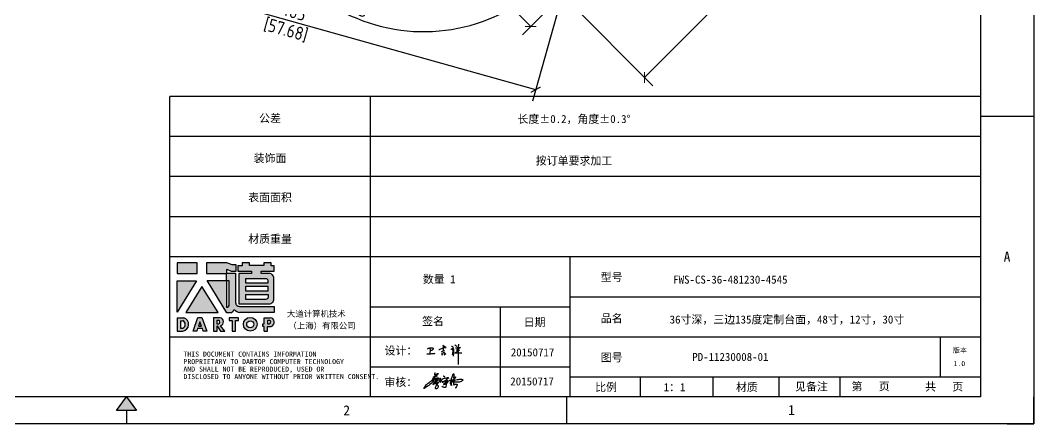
# Model space of a CAD drawing. Header units: inches. Extents: x 777 to 31414, y -60867 to 2393.
# Drawn here: x 18401 to 21294, y -40610 to -39460 of the extents above; entities that cross this region are included whole.
import ezdxf
from ezdxf.enums import TextEntityAlignment as Align

# ---------------------------------------------------------------- set-up
doc = ezdxf.new("R2010")
doc.units = ezdxf.units.IN
doc.header["$LTSCALE"] = 0.605
doc.header["$MEASUREMENT"] = 0
doc.header["$PDMODE"] = 3
doc.header["$PDSIZE"] = 0.25
doc.linetypes.add('DOT', pattern=[0.2, 0.1, -0.1])
doc.layers.get('0').update_dxf_attribs({"linetype": 'CONTINUOUS'})
doc.layers.get('Defpoints').update_dxf_attribs({"linetype": 'CONTINUOUS'})
doc.layers.add('4', color=7, linetype='CONTINUOUS')
doc.layers.add('print', color=30, linetype='CONTINUOUS')
doc.layers.add('dim', color=2, linetype='CONTINUOUS', lineweight=9)
doc.styles.add('Dartop', font='')
doc.styles.add('Dartop Text Style', font='gbenor.shx', dxfattribs={"bigfont": 'gbcbig.shx'})
doc.styles.add('hzHT', font='simhei.ttf')
doc.styles.get('Dartop').set_extended_font_data('FangSong_GB2312')
doc.dimstyles.new('Dartop DIM Style', dxfattribs={"dimscale": 15, "dimtxt": 2.5, "dimasz": 1.5, "dimexe": 2.25, "dimexo": 2, "dimtad": 1, "dimdec": 0, "dimdsep": 46, "dimtxsty": 'Dartop Text Style', "dimblk": 'ARCHTICK', "dimcen": 0.09, "dimazin": 2, "dimtfac": 1, "dimtdec": 0, "dimtofl": 0, "dimtmove": 0, "dimatfit": 3, "dimfxl": 0, "dimtolj": 1, "dimtzin": 0, "dimarcsym": 0})

# ---------------------------------------------------------------- blocks, each defined once
blk = doc.blocks.new('*U5')
at = {"color": 254, "linetype": 'Continuous', "extrusion": (0, 0, -1)}
for points in [[(-17, 0.333), (-16.812, 0.25), (-17, 0.5)], [(-17, 0.333), (-17, 0.5), (-17.188, 0.25)], [(-17, 0.333), (-17.188, 0.25), (-16.812, 0.25)]]:
    blk.add_solid(points, dxfattribs=at)
blk = doc.blocks.new('dadao')
for p, q in [((48, 19.2), (44.9, 10.4)), ((44.9, 10.4), (51.2, 10.4)), ((51.2, 10.4), (48, 19.2))]:
    blk.add_line(p, q)
for points in [[(41.8, 121.6), (41.8, 143.7), (-0.4, 143.7), (-0.4, 121.6), (41.8, 121.6)], [(104.8, 122), (104.8, 130.3), (114.1, 126.3), (124.2, 126.3), (124.2, 139.6), (115.9, 139.6), (105.1, 143.9), (61.5, 143.9)], [(61.7, 144), (61.7, 121.3), (103.9, 121.3)], [(113.4, 38.7), (105.1, 38.7), (63, 106.5), (103.9, 106.5), (103.9, 120.9), (103.9, 121.3)], [(109.7, 53.6), (109.7, 106.2), (104.3, 106.2), (104.3, 50.4), (106.6, 50.4)], [(144.6, 94.4), (144.6, 84.8), (192, 84.8), (192, 94.1), (144.9, 94.1)], [(120.2, 45), (119.5, 45), (119.5, 44.6)], [(0, 28), (0, 0), (11.8, 0)], [(0.1, 28), (14, 28)], [(7.1, 21.8), (7.1, 6.1), (12, 6.1)], [(7.1, 21.8), (11.4, 21.8)], [(76.8, 28.2), (76.8, 0), (84.1, 0), (84.1, 11.1), (91.6, -0.1), (100.3, -0.1), (91.7, 11.1)], [(76.8, 28.2), (90.6, 28.2)], [(84, 22.7), (84, 15.3), (87.2, 15.3)], [(84, 22.7), (87.3, 22.7)], [(183.7, 0), (183.7, 9.6), (180.6, 9.6), (180.6, 14.9), (183.8, 14.9), (183.8, 28.1), (196.1, 28.1), (196.5, 28.1)], [(194.9, 22.3), (190.8, 22.3), (190.8, 15), (194.4, 15)], [(183.7, 0), (190.9, 0), (190.9, 9.6), (198.8, 9.6)]]:
    blk.add_lwpolyline(points)
blk.add_lwpolyline([(137.1, 144.2), (137.1, 137.9), (128.3, 137.9), (128.3, 126.5), (157.3, 126.5), (157.3, 121.5), (130.3, 121.5), (130.3, 57.5), (194.4, 57.5, 0.414214), (204.4, 67.5), (204.4, 111.3, 0.414214), (194.4, 121.3), (177.5, 121.3), (177.5, 126.3), (204.7, 126.3), (204.7, 137.7), (198.2, 137.7), (198.2, 143.9), (183.3, 143.9), (183.3, 138), (153, 138), (153, 144.2), (137.1, 144.2)], format="xyb", close=True)
for points in [[(104.8, 122), (123.4, 122), (123.4, 60, 0.414214), (131.4, 52), (204.8, 52), (204.8, 39.1), (131.7, 39.1)], [(144.3, 110.8), (144.3, 101.8), (192.3, 101.8), (192.3, 105.5, 0.414214), (187.3, 110.5), (144.3, 110.5)], [(144.6, 77), (144.6, 67.5), (187.6, 67.5, 0.414214), (192.6, 72.5), (192.6, 76.4), (144.6, 76.4)]]:
    blk.add_lwpolyline(points, format="xyb")
for points in [[(-0.3, 106.2), (40.4, 106.2), (-0.3, 39.7), (-0.3, 106.2)], [(51.7, 94.1), (18.4, 39.3), (86.2, 39.3)], [(43.8, 28.2), (51.8, 28.2), (62.6, -0.1), (55, -0.1), (53.2, 5), (42.9, 5), (41.1, 0), (33.6, 0)], [(110, 28.1), (110, 21.9), (116, 21.9), (116, -0.1), (123.2, -0.1), (123.2, 22), (129.2, 22), (129.2, 28.1), (110, 28.1)]]:
    blk.add_lwpolyline(points, close=True)
for radius in [14.5, 7.44]:
    blk.add_circle((154.2, 14.2), radius)
for centre, radius, start, end in [((99.2, 60.7), 12.6, 305.6399, 325.969), ((111.6, 46.7), 8.19, 282.9811, 347.6627), ((136, 61.7), 22.9, 226.7358, 259.3209), ((8.5, 13.9), 8.49, 294.2143, 69.7177), ((9.6, 14.2), 14.4, 278.6604, 72.3203), ((86.4, 19), 3.8, 282.527, 76.7196), ((88.6, 19.4), 8.95, 290.6073, 77.2124), ((193.7, 18.7), 3.8, 280.9891, 72.5513), ((195.7, 18.6), 9.51, 288.8959, 85.2442)]:
    blk.add_arc(centre, radius, start, end)
blk = doc.blocks.new('h')
for p, q in [((20768.1, -2360.9), (20773, -2359.1)), ((20769.5, -2366.9), (20769.8, -2370.6)), ((20772.4, -2369.3), (20774.9, -2367.8)), ((20773, -2359.1), (20784.1, -2355.2)), ((20773.3, -2331.8), (20775.3, -2338.7)), ((20789.1, -2340.9), (20773.5, -2331.9)), ((20775.3, -2338.7), (20775.6, -2351.2)), ((20775.6, -2351.2), (20775.5, -2357.3)), ((20782.2, -2369.2), (20780, -2377.1)), ((20780.1, -2366.4), (20780.8, -2366.4)), ((20781.9, -2367.4), (20782.2, -2369.2)), ((20845.7, -2343.5), (20848.4, -2353)), ((20848.4, -2353), (20848.9, -2370.3)), ((20769.8, -2370.6), (20770.9, -2378)), ((20770.9, -2378), (20771.5, -2370.6)), ((20780, -2377.1), (20788.3, -2371.3)), ((20848.9, -2370.3), (20847.9, -2424))]:
    blk.add_line(p, q)
for points in [[(20696.6, -2372.4, 0.002073), (20710.6, -2371.9, 0.016137), (20719.6, -2371.3, 0.008314), (20736.9, -2369.3)], [(20699.1, -2348.2, -0.029745), (20704.6, -2345.4, -0.046842), (20708.4, -2344.2, -0.00919), (20714.3, -2343, -0.018517), (20717.2, -2342.5, -0.037841), (20720.3, -2342.4, -0.039541), (20723.2, -2342.8, -0.149785), (20726, -2344.3, -0.204935), (20726.9, -2346.6, -0.074872), (20726.5, -2348.3, -0.061615), (20725.6, -2350.3, -0.034204), (20723.8, -2352.6, -0.045776), (20722.3, -2354.1, -0.054985), (20720.4, -2355.3, -0.036348), (20717.3, -2356.5, -0.067752), (20715.7, -2356.8, -0.043553), (20713.2, -2356.7)], [(20755, -2351.9, -0.024077), (20759.9, -2350.1, -0.013147), (20768.7, -2346.5, -0.00522), (20775.4, -2344.1, -0.018517), (20777.3, -2343.4, -0.008274), (20786.3, -2341, -0.039541), (20788.3, -2340.8, -0.079216), (20789.4, -2341, -0.204935)], [(20813.5, -2350.1, 0.007348), (20815.9, -2348.7, 0.008421), (20818, -2347.3, 0.009459), (20819.7, -2346.2, -0.016325), (20820.7, -2345.5, -0.173771), (20821.8, -2345.3, -0.085159), (20823.9, -2346, -0.125883), (20826, -2347.9, -0.160659), (20826.6, -2350.1, -0.010447), (20826.5, -2352.3, -0.008247), (20826.2, -2355.1, -0.002698), (20825.3, -2374, 0.001562), (20823.9, -2383.7, 0.016137)], [(20816.8, -2335, -0.053561), (20819.6, -2336.1, -0.075272), (20821.3, -2337.3, -0.005295), (20822.5, -2338.5, -0.009337), (20823.1, -2339.1, -0.026146), (20823.7, -2339.8, -0.016644), (20824.5, -2340.9)], [(20832.1, -2329.2, -0.053561), (20834.9, -2330.3, -0.075272), (20836.7, -2331.5, -0.005295), (20837.8, -2332.6, -0.009337), (20838.5, -2333.3, -0.026146), (20839, -2334, -0.016644), (20839.8, -2335.1)], [(20836, -2343.7, -0.02797), (20842.1, -2342.6, -0.048868), (20845.6, -2342.2, -0.00919), (20851.1, -2341.4, -0.018517), (20853.9, -2341.1, -0.037841), (20856.7, -2341.2, -0.039541), (20859.4, -2341.6, -0.018282), (20840.6, -2354.7, -0.000937)], [(20847.6, -2340.2, 0.021784), (20849.6, -2335.9, 0.028296), (20850.8, -2332.4, 0.008136), (20851.9, -2328.2, 0.028913), (20852.2, -2327, 0.08193), (20852.1, -2325.9, 0.075058), (20851.7, -2324.7, 0.275043)]]:
    blk.add_lwpolyline(points, format="xyb")
for points in [[(20711.3, -2343.5), (20711.3, -2343.5), (20711.5, -2355.8), (20710.7, -2368), (20710.6, -2371.9)], [(20821.5, -2350.6), (20822.4, -2359.2), (20822.2, -2364.9), (20821.7, -2369), (20821.3, -2376.3), (20823.6, -2368.5), (20827.2, -2366.3), (20829.5, -2366.3)], [(20840.6, -2354.7), (20850, -2354.7), (20855, -2354.3), (20845.9, -2361.1), (20840.5, -2364), (20833, -2367.5), (20863.2, -2367.4), (20865.9, -2367.3)]]:
    blk.add_lwpolyline(points)
for centre, radius, start, end in [((20773.7, -2371.2), 2.3, 121.9907, 163.6016), ((20787.5, -2406), 40.3, 100.6183, 108.2482), ((20780.8, -2367.6), 1.15, 9.4675, 90)]:
    blk.add_arc(centre, radius, start, end)
blk = doc.blocks.new('CAIYUQIANG')
for p, q in [((27662.9, -25048.8), (27669.7, -25045.8)), ((27667.4, -25044.9), (27665.3, -25046.6)), ((27675.7, -25037.4), (27665.9, -25043)), ((27665.9, -25043), (27677.3, -25038.1)), ((27670.6, -25042.2), (27667.4, -25044.9)), ((27670.4, -25028.6), (27669.5, -25034.5)), ((27669.5, -25034.5), (27670.5, -25036.5)), ((27669.7, -25045.8), (27671.3, -25045.2)), ((27670.5, -25036.5), (27674.7, -25033.4)), ((27677.3, -25038.1), (27670.6, -25042.2)), ((27671.3, -25045.2), (27672.1, -25045.7)), ((27672.1, -25046.2), (27671.5, -25047.3)), ((27672.1, -25045.7), (27672.1, -25046.2)), ((27673.6, -25046.3), (27677.4, -25044.5)), ((27674.7, -25033.4), (27678, -25031.9)), ((27679.9, -25033), (27675.7, -25037.4)), ((27677.4, -25044.5), (27680, -25043.8)), ((27678, -25031.9), (27679.7, -25031.6)), ((27680.6, -25045.9), (27679.1, -25047.4)), ((27679.7, -25031.6), (27680.1, -25032.2)), ((27680.1, -25032.2), (27679.9, -25033)), ((27680, -25043.8), (27681.2, -25043.8)), ((27681.2, -25044.7), (27680.6, -25045.9)), ((27681.2, -25043.8), (27681.2, -25044.7)), ((27686.1, -25046.8), (27686.2, -25045.4)), ((27686.2, -25045.4), (27686.3, -25045)), ((27686.3, -25045), (27686.6, -25045)), ((27686.6, -25045), (27686.7, -25045.1)), ((27686.7, -25045.1), (27686.9, -25049.2)), ((27694.7, -25046.4), (27695.8, -25045.9)), ((27695.8, -25045.9), (27698.2, -25045)), ((27698.2, -25045), (27699.9, -25044.7)), ((27699.9, -25044.7), (27702.8, -25044)), ((27702.8, -25044), (27704.8, -25043.7)), ((27704.8, -25043.7), (27707, -25043.4)), ((27708, -25045.9), (27705.3, -25048.2)), ((27707, -25043.4), (27708, -25043.4)), ((27708, -25043.4), (27709, -25043.5)), ((27710.1, -25044), (27708, -25045.9)), ((27709, -25043.5), (27709.7, -25043.8)), ((27709.7, -25043.8), (27710.1, -25044)), ((27717.7, -25050), (27718.5, -25046)), ((27718.5, -25046), (27720.2, -25040.9)), ((27720.2, -25040.9), (27720.7, -25039.5)), ((27720.7, -25039.5), (27721.2, -25038)), ((27721.2, -25038), (27721.6, -25036.6)), ((27721.6, -25036.6), (27722.4, -25034.9)), ((27722.4, -25034.9), (27723.3, -25033.3)), ((27723.3, -25033.3), (27723.8, -25032.7)), ((27723.8, -25032.7), (27724.4, -25032.7)), ((27724.2, -25041.9), (27724, -25042.9)), ((27724, -25042.9), (27724, -25043.8)), ((27724, -25043.8), (27724.5, -25044.5)), ((27724.7, -25038.7), (27724.2, -25041.9)), ((27724.4, -25032.7), (27724.8, -25033.4)), ((27724.5, -25044.5), (27724.9, -25044.1)), ((27724.9, -25037.3), (27724.7, -25038.7)), ((27724.8, -25033.4), (27725.1, -25034.5)), ((27725.1, -25035.4), (27724.9, -25037.3)), ((27724.9, -25044.1), (27726.2, -25043.2)), ((27725.1, -25034.5), (27725.1, -25035.4)), ((27727.7, -25045.8), (27726.1, -25047)), ((27726.2, -25043.2), (27727.3, -25042.5)), ((27727.3, -25042.5), (27728.7, -25041.6)), ((27728.8, -25044.9), (27727.7, -25045.8)), ((27728.7, -25041.6), (27729.4, -25041.6)), ((27729.8, -25043.2), (27728.8, -25044.9)), ((27729.4, -25041.6), (27729.8, -25042.2)), ((27729.8, -25042.2), (27729.8, -25043.2)), ((27639.2, -25074.1), (27639.8, -25072.4)), ((27640.1, -25074.1), (27639.2, -25074.1)), ((27639.8, -25072.4), (27641, -25070.5)), ((27641.8, -25073.4), (27640.1, -25074.1)), ((27641, -25070.5), (27642.4, -25068.7)), ((27643.4, -25072.1), (27641.8, -25073.4)), ((27642.4, -25068.7), (27644.1, -25066.6)), ((27645.7, -25070.6), (27643.4, -25072.1)), ((27644.1, -25066.6), (27646.1, -25064.4)), ((27649.4, -25068), (27645.7, -25070.6)), ((27646.1, -25064.4), (27648.2, -25062.5)), ((27648.2, -25062.5), (27649.9, -25061)), ((27653.3, -25065.6), (27649.4, -25068)), ((27649.9, -25061), (27651.9, -25059.4)), ((27651.9, -25059.4), (27654.7, -25057.2)), ((27656.6, -25063.3), (27653.3, -25065.6)), ((27654.7, -25057.2), (27656.5, -25055.9)), ((27656.5, -25055.9), (27658.3, -25054.6)), ((27659.8, -25060.4), (27656.6, -25063.3)), ((27658.3, -25054.6), (27659.6, -25053.7)), ((27659.6, -25053.7), (27662.2, -25052.1)), ((27660.6, -25059.8), (27659.8, -25060.4)), ((27663.6, -25056.9), (27660.6, -25059.8)), ((27662.2, -25052.1), (27664.9, -25050.5)), ((27663.2, -25048.6), (27662.9, -25048.8)), ((27663.6, -25048.1), (27663.2, -25048.6)), ((27665.3, -25046.6), (27663.6, -25048.1)), ((27666.3, -25053.5), (27663.6, -25056.9)), ((27664.9, -25050.5), (27668.5, -25048.7)), ((27667.5, -25060.4), (27664.9, -25062)), ((27664.9, -25062.9), (27667.7, -25061.6)), ((27664.9, -25062), (27664.9, -25062.9)), ((27668.2, -25051.4), (27666.3, -25053.5)), ((27670.3, -25058.4), (27667.5, -25060.4)), ((27667.7, -25061.6), (27670.5, -25060.2)), ((27670.9, -25048.6), (27668.2, -25051.4)), ((27668.5, -25048.7), (27673.6, -25046.3)), ((27668.6, -25056), (27674.9, -25053.6)), ((27672.1, -25054.2), (27668.6, -25056)), ((27672, -25057.1), (27670.3, -25058.4)), ((27670.5, -25060.2), (27673.3, -25059)), ((27671.5, -25047.3), (27670.9, -25048.6)), ((27671.2, -25051), (27679.4, -25049.8)), ((27674.1, -25050.1), (27671.2, -25051)), ((27672.5, -25060.1), (27671.9, -25060.4)), ((27671.9, -25060.4), (27674.3, -25061.5)), ((27673.8, -25055.8), (27672, -25057.1)), ((27675.9, -25052.3), (27672.1, -25054.2)), ((27673.8, -25059.6), (27672.5, -25060.1)), ((27672.7, -25072.4), (27673.6, -25068.9)), ((27672.7, -25073.7), (27672.7, -25072.4)), ((27672.9, -25074.4), (27672.7, -25073.7)), ((27673.5, -25075.1), (27672.9, -25074.4)), ((27673.3, -25059), (27675.5, -25058)), ((27674.1, -25075.4), (27673.5, -25075.1)), ((27673.6, -25068.9), (27674.3, -25066.8)), ((27676.2, -25054), (27673.8, -25055.8)), ((27675.2, -25059.1), (27673.8, -25059.6)), ((27676.5, -25048.8), (27674.1, -25050.1)), ((27674.3, -25061.5), (27677.2, -25063.7)), ((27674.3, -25066.8), (27675.3, -25065)), ((27674.9, -25053.6), (27676.8, -25053.2)), ((27676.4, -25074.9), (27675, -25075.4)), ((27677.8, -25058), (27675.2, -25059.1)), ((27675.3, -25065), (27676.4, -25063.4)), ((27675.5, -25058), (27677.9, -25056.9)), ((27678.6, -25051.7), (27675.9, -25052.3)), ((27677.2, -25053.4), (27676.2, -25054)), ((27676.4, -25063.4), (27677.5, -25061.9)), ((27677.2, -25074.4), (27676.4, -25074.9)), ((27679.1, -25047.4), (27676.5, -25048.8)), ((27676.8, -25053.2), (27677.2, -25053.4)), ((27677.2, -25063.7), (27678.8, -25065.4)), ((27678.3, -25073.5), (27677.2, -25074.4)), ((27677.5, -25061.9), (27679.6, -25059.6)), ((27679, -25057.7), (27677.8, -25058)), ((27677.9, -25056.9), (27680, -25056.9)), ((27679.1, -25072.5), (27678.3, -25073.5)), ((27683.3, -25050.5), (27678.6, -25051.7)), ((27678.8, -25065.4), (27679.4, -25066.6)), ((27680, -25057.5), (27679, -25057.7)), ((27679.8, -25071), (27679.1, -25072.5)), ((27679.4, -25049.8), (27681.5, -25049.6)), ((27679.4, -25066.6), (27679.9, -25067.9)), ((27679.6, -25059.6), (27680.6, -25058.4)), ((27680, -25070), (27679.8, -25071)), ((27679.9, -25067.9), (27680, -25069)), ((27680, -25056.9), (27680.5, -25057.1)), ((27680.5, -25057.1), (27680, -25057.5)), ((27680, -25069), (27680, -25070)), ((27680.6, -25058.4), (27681.3, -25057.6)), ((27681.3, -25057.6), (27682.9, -25055.7)), ((27681.5, -25049.6), (27682.7, -25049.7)), ((27682.7, -25049.7), (27683.3, -25050.5)), ((27682.9, -25055.7), (27683.9, -25054.7)), ((27683.9, -25054.7), (27684.6, -25054)), ((27684.6, -25054), (27685.6, -25053.1)), ((27685.6, -25053.1), (27686, -25048.7)), ((27686, -25048.7), (27686.1, -25046.8)), ((27686.9, -25049.2), (27686.9, -25051.7)), ((27686.9, -25051.7), (27686.9, -25054.8)), ((27686.9, -25054.8), (27686.9, -25055.8)), ((27686.9, -25055.8), (27687, -25056.5)), ((27687, -25056.5), (27687.2, -25056.9)), ((27687.2, -25056.9), (27687.5, -25056.9)), ((27687.5, -25056.9), (27687.8, -25056.5)), ((27687.8, -25056.5), (27688, -25055.9)), ((27688, -25055.9), (27688.6, -25054.6)), ((27688.6, -25054.6), (27689.1, -25053.3)), ((27689.1, -25053.3), (27689.5, -25052.1)), ((27689.5, -25052.1), (27690.2, -25050.1)), ((27690.2, -25050.1), (27690.5, -25049.4)), ((27690.5, -25049.4), (27691.2, -25048.7)), ((27691, -25067.9), (27690.7, -25067.5)), ((27691.8, -25068.5), (27691, -25067.9)), ((27691.2, -25048.7), (27693.8, -25046.9)), ((27692.9, -25069.4), (27691.8, -25068.5)), ((27692.5, -25055.7), (27691.9, -25055.8)), ((27691.9, -25055.8), (27691.9, -25056.2)), ((27691.9, -25056.2), (27693.4, -25056.2)), ((27693.9, -25055.2), (27692.5, -25055.7)), ((27694, -25070.3), (27692.9, -25069.4)), ((27693.4, -25056.2), (27695.2, -25055.9)), ((27693.8, -25046.9), (27694.7, -25046.4)), ((27697.3, -25053.7), (27693.9, -25055.2)), ((27695.5, -25070.9), (27694, -25070.3)), ((27695.5, -25062.1), (27695, -25062.5)), ((27695, -25062.5), (27695, -25062.8)), ((27695, -25062.8), (27695.4, -25063)), ((27695.2, -25055.9), (27696.4, -25055.5)), ((27695.4, -25063), (27696.6, -25063)), ((27696.5, -25061.2), (27695.5, -25062.1)), ((27697.1, -25071.4), (27695.5, -25070.9)), ((27696.4, -25055.5), (27698.6, -25054.5)), ((27698, -25059.9), (27696.5, -25061.2)), ((27696.6, -25063), (27698.7, -25062.4)), ((27699, -25071.4), (27697.1, -25071.4)), ((27700.1, -25052.2), (27697.3, -25053.7)), ((27700.7, -25057.4), (27698, -25059.9)), ((27698.6, -25054.5), (27700.1, -25053.8)), ((27698.7, -25062.4), (27701.9, -25060.7)), ((27700.5, -25071.4), (27699, -25071.4)), ((27703.1, -25050.1), (27700.1, -25052.2)), ((27700.1, -25053.8), (27701.4, -25053.2)), ((27701.7, -25070.7), (27700.5, -25071.4)), ((27703.2, -25055.4), (27700.7, -25057.4)), ((27701.4, -25053.2), (27703, -25052.5)), ((27702.4, -25068.8), (27701.7, -25070.7)), ((27701.9, -25060.7), (27705, -25058.6)), ((27702.9, -25065), (27702.4, -25068.8)), ((27703, -25063.9), (27702.9, -25065)), ((27703, -25052.5), (27704.6, -25051.8)), ((27703.4, -25059.2), (27703, -25063.9)), ((27705.3, -25048.2), (27703.1, -25050.1)), ((27705.1, -25053.8), (27703.2, -25055.4)), ((27703.5, -25058.1), (27703.4, -25059.2)), ((27703.9, -25057), (27703.5, -25058.1)), ((27704.3, -25056.3), (27703.9, -25057)), ((27704.9, -25055.3), (27704.3, -25056.3)), ((27704.6, -25051.8), (27705.9, -25051.1)), ((27705.1, -25055), (27704.9, -25055.3)), ((27705, -25058.6), (27706.4, -25057.7)), ((27706, -25052.8), (27705.1, -25053.8)), ((27706.3, -25055), (27705.1, -25055)), ((27705.9, -25051.1), (27706.4, -25051.1)), ((27706.6, -25051.6), (27706, -25052.8)), ((27706.8, -25055.3), (27706.3, -25055)), ((27706.4, -25051.1), (27706.6, -25051.6)), ((27706.4, -25057.7), (27707.4, -25057)), ((27707.5, -25055.8), (27706.8, -25055.3)), ((27707.4, -25057), (27707.8, -25056.8)), ((27707.8, -25056.8), (27707.5, -25055.8)), ((27710, -25054.2), (27711.2, -25052.7)), ((27711.2, -25052.7), (27712.6, -25051.4)), ((27712.6, -25051.4), (27713.4, -25050.9)), ((27713.4, -25050.9), (27714.2, -25050.8)), ((27713.7, -25060.6), (27714.5, -25059.1)), ((27714, -25059.3), (27713.7, -25060.1)), ((27713.7, -25060.1), (27713.7, -25060.6)), ((27714.3, -25058.6), (27714, -25059.3)), ((27714.2, -25050.8), (27715, -25050.8)), ((27715, -25056.9), (27714.3, -25058.6)), ((27714.5, -25059.1), (27715.1, -25058.3)), ((27715, -25050.8), (27715.4, -25050.8)), ((27715.5, -25055.4), (27715, -25056.9)), ((27715.1, -25058.3), (27715.6, -25057.9)), ((27715.4, -25050.8), (27715.6, -25051)), ((27715.9, -25053.9), (27715.5, -25055.4)), ((27715.6, -25051), (27715.8, -25051.2)), ((27715.6, -25057.9), (27716.2, -25057.8)), ((27715.8, -25051.2), (27715.9, -25051.2)), ((27715.9, -25051.2), (27716, -25051.4)), ((27716, -25053.3), (27715.9, -25053.9)), ((27716, -25051.4), (27716, -25051.4)), ((27716, -25051.4), (27716, -25051.5)), ((27716, -25051.5), (27716.1, -25051.6)), ((27716.1, -25052.4), (27716, -25053.3)), ((27716.1, -25051.6), (27716.1, -25051.8)), ((27716.1, -25051.8), (27716.1, -25052.4)), ((27716.2, -25057.8), (27716.9, -25057.9)), ((27716.6, -25063.7), (27716.8, -25062.6)), ((27716.6, -25064.9), (27716.6, -25063.7)), ((27717, -25065.4), (27716.6, -25064.9)), ((27716.8, -25062.6), (27717, -25060.1)), ((27716.9, -25057.9), (27717.2, -25058.1)), ((27717, -25060.1), (27717.1, -25058.6)), ((27718.3, -25066.4), (27717, -25065.4)), ((27717.1, -25058.6), (27717.2, -25057.5)), ((27717.2, -25057.5), (27717.7, -25052.4)), ((27717.2, -25058.1), (27717.6, -25058.7)), ((27717.6, -25058.7), (27717.6, -25060.8)), ((27717.6, -25060.8), (27717.6, -25062.5)), ((27717.6, -25062.5), (27717.7, -25064.3)), ((27717.7, -25052.4), (27717.7, -25050)), ((27717.7, -25064.3), (27717.7, -25065.5)), ((27717.7, -25065.5), (27718.3, -25066.4)), ((27719, -25056.7), (27720.6, -25055.2)), ((27719, -25056.7), (27720.6, -25055.4)), ((27720.6, -25055.4), (27719, -25056.7)), ((27719.4, -25056.1), (27719, -25056.7)), ((27720.3, -25054.8), (27719.4, -25056.1)), ((27721, -25053.7), (27720.3, -25054.8)), ((27720.6, -25055.2), (27721.9, -25054.1)), ((27722.6, -25051.2), (27721, -25053.7)), ((27721.8, -25052.4), (27722.1, -25051.2)), ((27721.9, -25054.1), (27721.8, -25052.4)), ((27721.9, -25054.1), (27723.5, -25052.8)), ((27722.2, -25054.5), (27721.9, -25054.1)), ((27722.1, -25051.2), (27722.6, -25049.3)), ((27723.2, -25055.7), (27722.2, -25054.5)), ((27722.6, -25049.3), (27723.4, -25048.2)), ((27723.9, -25049.1), (27722.6, -25051.2)), ((27725.1, -25056.1), (27723.2, -25055.7)), ((27723.4, -25048.2), (27724, -25048.2)), ((27723.5, -25052.8), (27725.7, -25051.8)), ((27724.9, -25047.9), (27723.9, -25049.1)), ((27724, -25048.2), (27725, -25049.3)), ((27724.3, -25057.3), (27724.1, -25059.8)), ((27724.1, -25059.8), (27724.2, -25062.5)), ((27724.2, -25062.5), (27724.5, -25063.9)), ((27724.8, -25054.3), (27724.3, -25057.3)), ((27724.3, -25057.3), (27724.3, -25057.3)), ((27724.5, -25063.9), (27726.1, -25063.8)), ((27726, -25051.7), (27724.6, -25052.3)), ((27724.6, -25052.3), (27724.8, -25054.3)), ((27726.1, -25047), (27724.9, -25047.9)), ((27725, -25049.3), (27726, -25051.7)), ((27728.6, -25056.9), (27725.1, -25056.1)), ((27725.7, -25051.8), (27728.1, -25050.8)), ((27726.1, -25063.8), (27727.2, -25062.4)), ((27727.2, -25062.4), (27728.7, -25061.7)), ((27728.1, -25050.8), (27730.4, -25049.9)), ((27731.5, -25056.9), (27728.6, -25056.9)), ((27728.7, -25061.7), (27730.6, -25061.7)), ((27729.9, -25073.7), (27728.8, -25073.7)), ((27730.7, -25072), (27729.9, -25073.7)), ((27730.4, -25049.9), (27734.3, -25049)), ((27730.6, -25061.7), (27732.5, -25061.7)), ((27732.4, -25068.5), (27730.7, -25072)), ((27734.6, -25056.9), (27731.5, -25056.9)), ((27733.1, -25067), (27732.4, -25068.5)), ((27732.5, -25061.7), (27734, -25062.9)), ((27734, -25064.2), (27733.1, -25067)), ((27734, -25062.9), (27734, -25064.2)), ((27734.3, -25049), (27736.4, -25048.5)), ((27736.4, -25056.9), (27734.6, -25056.9)), ((27736.4, -25048.5), (27738, -25048.5)), ((27737.5, -25056.9), (27736.4, -25056.9)), ((27739.9, -25056.2), (27737.5, -25056.9)), ((27738, -25048.5), (27741.4, -25048.2)), ((27742.8, -25055.5), (27739.9, -25056.2)), ((27741.4, -25048.2), (27743.3, -25048.1)), ((27745.3, -25054.8), (27742.8, -25055.5)), ((27743.3, -25048.1), (27745.9, -25048.1)), ((27747, -25053.9), (27745.3, -25054.8)), ((27745.9, -25048.1), (27747.9, -25048.3)), ((27749, -25052.8), (27747, -25053.9)), ((27747.9, -25048.3), (27749.6, -25048.7)), ((27749.8, -25051.7), (27749, -25052.8)), ((27749.6, -25048.7), (27750.5, -25049.8)), ((27750.6, -25050.8), (27749.8, -25051.7)), ((27750.5, -25049.8), (27750.6, -25050.8)), ((27675, -25075.4), (27674.1, -25075.4))]:
    blk.add_line(p, q)
blk.add_lwpolyline([(27694.2, -25038.4, -0.053561), (27695.8, -25039, -0.075272), (27696.8, -25039.7, -0.005295), (27697.5, -25040.4, -0.009337), (27697.9, -25040.8, -0.026146), (27698.2, -25041.2, -0.016644), (27698.7, -25041.9)], format="xyb")
blk = doc.blocks.new('_ArchTick')
at = {"color": 0, "linetype": 'ByBlock', "const_width": 0.15}
blk.add_lwpolyline([(-0.5, -0.5), (0.5, 0.5)], dxfattribs=at)
blk = doc.blocks.new('*D315')
at = {"layer": 'Defpoints', "color": 0}
for p in [(20593.1, -38740.2, 32), (20829.6, -38976.7), (19946.5, -39386.8, 32)]:
    blk.add_point(p, dxfattribs=at)
at = {"layer": 'dim', "color": 0, "lineweight": -2}
for p, q in [((20614.3, -38761.4), (20853.5, -39000.6)), ((20183, -39623.3), (20829.6, -38976.7)), ((19967.7, -39408), (20206.9, -39647.2))]:
    blk.add_line(p, q, dxfattribs=at)
at = {"layer": 'dim', "color": 0, "lineweight": -2, "xscale": 22.5, "yscale": 22.5, "zscale": 22.5}
for p, rotation in [((20829.6, -38976.7), 44.99999999999629), ((20183, -39623.3), 224.9999999999963)]:
    blk.add_blockref('_ArchTick', p, dxfattribs=dict(at, rotation=rotation))
at = {"layer": 'dim', "color": 0, "char_height": 37.5, "attachment_point": 5, "rotation": 45, "style": 'Dartop Text Style'}
for s, insert in [('\\A1;914', (20486.4, -39280.1)), ('\\A1;[36]', (20526.7, -39320.5))]:
    blk.add_mtext(s, dxfattribs=dict(at, insert=insert))
blk = doc.blocks.new('*D314')
at = {"layer": 'Defpoints', "color": 0}
for p in [(19642.2, -39082.5, 32), (19947.9, -39388.2, 32), (19858.1, -39478)]:
    blk.add_point(p, dxfattribs=at)
at = {"layer": 'dim', "color": 0, "lineweight": -2}
for p, q in [((19621, -39103.7), (19528.5, -39196.1)), ((19552.4, -39172.3), (19858.1, -39478)), ((19926.7, -39409.4), (19834.3, -39501.9))]:
    blk.add_line(p, q, dxfattribs=at)
at = {"layer": 'dim', "color": 0, "lineweight": -2, "xscale": 22.5, "yscale": 22.5, "zscale": 22.5}
for p, rotation in [((19552.4, -39172.3), 134.9999999999993), ((19858.1, -39478), 314.9999999999993)]:
    blk.add_blockref('_ArchTick', p, dxfattribs=dict(at, rotation=rotation))
at = {"layer": 'dim', "color": 0, "char_height": 37.5, "attachment_point": 5, "rotation": 315, "style": 'Dartop Text Style'}
for s, insert in [('\\A1;432', (19725.1, -39305.2)), ('\\A1;[17.02]', (19684.8, -39345.6))]:
    blk.add_mtext(s, dxfattribs=dict(at, insert=insert))
blk = doc.blocks.new('*D320')
at = {"layer": 'Defpoints', "color": 0}
for p in [(18539.1, -38993.1, 32), (19426.5, -38993.1, 32), (19642.2, -39082.5, 32), (19199.5, -39346.5), (19946.5, -39386.8, 32)]:
    blk.add_point(p, dxfattribs=at)
at = {"layer": 'dim', "color": 0, "lineweight": -2}
blk.add_arc((19552.8, -38993.1), 499.7, 180, 315, dxfattribs=at)
at = {"layer": 'dim', "color": 0, "lineweight": -2, "xscale": 22.5, "yscale": 22.5, "zscale": 22.5}
for p, rotation in [((19053.1, -38993.1), 90.00000000000362), ((19906.2, -39346.5), 44.99999999999712)]:
    blk.add_blockref('_ArchTick', p, dxfattribs=dict(at, rotation=rotation))
at = {"layer": 'dim', "color": 0, "insert": (19372.4, -39428.8), "char_height": 37.5, "attachment_point": 5, "rotation": 337.5, "style": 'Dartop Text Style'}
blk.add_mtext('\\A1;135°', dxfattribs=at)
blk = doc.blocks.new('*D309')
at = {"layer": 'Defpoints', "color": 0}
for p in [(18537.1, -38993.1, 32), (18461.5, -39263.1), (19947.9, -39388.2, 32)]:
    blk.add_point(p, dxfattribs=at)
at = {"layer": 'dim', "color": 0, "lineweight": -2}
for p, q in [((18529, -39022), (18452.4, -39295.6)), ((19872.3, -39658.2), (18461.5, -39263.1)), ((19939.8, -39417.1), (19863.2, -39690.7))]:
    blk.add_line(p, q, dxfattribs=at)
at = {"layer": 'dim', "color": 0, "lineweight": -2, "xscale": 22.5, "yscale": 22.5, "zscale": 22.5}
for p, rotation in [((18461.5, -39263.1), 164.3557821350384), ((19872.3, -39658.2), 344.3557821350385)]:
    blk.add_blockref('_ArchTick', p, dxfattribs=dict(at, rotation=rotation))
at = {"layer": 'dim', "color": 0, "char_height": 37.5, "attachment_point": 5, "rotation": 344.3558, "style": 'Dartop Text Style'}
for s, insert in [('\\A1;1465', (19174.5, -39433.6)), ('\\A1;[57.68]', (19159.1, -39488.5))]:
    blk.add_mtext(s, dxfattribs=dict(at, insert=insert))

msp = doc.modelspace()

# ---------------------------------------------------------------- hatches: boundary and pattern name
for points in [[(18905.83, -40152.18), (18848.88, -40152.18), (18848.88, -40181.94), (18905.83, -40181.94)], [(18904, -40202.76), (18849.03, -40202.76), (18849.03, -40292.51)], [(18919.23, -40219.05), (18874.3, -40293.11), (18965.8, -40293.11)], [(19023.9, -40308.26), (18997.89, -40308.26), (18997.89, -40316.51), (19006.01, -40316.51), (19006.01, -40346.24), (19015.72, -40346.24), (19015.72, -40316.49), (19023.9, -40316.49)]]:
    msp.add_hatch(color=0).paths.add_polyline_path(points)
h = msp.add_hatch(color=0)
h.paths.add_polyline_path([(18990.94, -40170.27), (19003.51, -40175.7), (19017.1, -40175.7), (19017.1, -40157.71), (19005.89, -40157.71), (18991.28, -40151.94), (18932.74, -40151.94), (18932.74, -40182.36), (18989.7, -40182.36), (18989.7, -40182.98), (18989.7, -40202.42), (18934.47, -40202.42), (18991.28, -40293.85), (19002.53, -40293.85, 0.2793748), (19010.74, -40285.86), (19010.74, -40285.44), (19011.74, -40285.44, 0.1431454), (19027.22, -40293.33), (19125.95, -40293.33), (19125.95, -40275.98), (19026.8, -40275.98, -0.4142136), (19016, -40265.19), (19016, -40181.4), (18990.94, -40181.4)])
h.paths.add_polyline_path([(18990.28, -40202.81), (18997.51, -40202.81), (18997.51, -40273.77, -0.0889357), (18993.32, -40278.09), (18990.25, -40278.09)], flags=16)
h = msp.add_hatch(color=0)
h.paths.add_polyline_path([(19125.78, -40160.23), (19116.99, -40160.23), (19116.99, -40151.87), (19096.91, -40151.87), (19096.91, -40159.81), (19055.93, -40159.81), (19055.93, -40151.46), (19034.46, -40151.46), (19034.46, -40159.97), (19022.6, -40159.97), (19022.6, -40175.37), (19061.74, -40175.37), (19061.74, -40182.18), (19025.26, -40182.18), (19025.26, -40268.44), (19111.86, -40268.44, 0.4142136), (19125.36, -40254.94), (19125.36, -40195.87, 0.4142136), (19111.86, -40182.37), (19088.97, -40182.37), (19088.97, -40175.69), (19125.78, -40175.69)])
h.paths.add_polyline_path([(19102.3, -40197, -0.4142136), (19109.04, -40203.75), (19109.04, -40208.7), (19044.21, -40208.7), (19044.21, -40197)], flags=16)
h.paths.add_polyline_path([(19108.63, -40219.14), (19108.63, -40231.68), (19044.63, -40231.68), (19044.63, -40219.14)], flags=16)
h.paths.add_polyline_path([(19109.46, -40242.96), (19109.46, -40248.32, -0.4142136), (19102.71, -40255.07), (19044.63, -40255.07), (19044.63, -40242.96)], flags=16)
h = msp.add_hatch(color=0)
h.paths.add_polyline_path([(18868.29, -40308.4), (18849.43, -40308.4), (18849.43, -40346.13), (18865.31, -40346.13, 0.7930159)])
h.paths.add_polyline_path([(18865.59, -40337.86), (18859, -40337.86), (18859, -40316.66), (18864.87, -40316.66, -0.6713609)], flags=16)
h = msp.add_hatch(color=0)
h.paths.add_polyline_path([(18919.38, -40308.09), (18908.61, -40308.09), (18894.77, -40346.17), (18904.97, -40346.17), (18907.37, -40339.42), (18921.18, -40339.42), (18923.63, -40346.25), (18933.9, -40346.25)])
h.paths.add_polyline_path([(18918.54, -40332.14), (18909.98, -40332.14), (18914.18, -40320.18)], flags=16)
h = msp.add_hatch(color=0)
h.paths.add_polyline_path([(18971.69, -40308.11), (18953.14, -40308.11), (18953.14, -40346.19), (18962.94, -40346.19), (18962.94, -40331.09), (18973.02, -40346.32), (18984.86, -40346.32), (18973.27, -40331.19, 0.7440549)])
h.paths.add_polyline_path([(18962.85, -40325.46), (18962.85, -40315.46), (18967.23, -40315.46, -0.796809), (18967.17, -40325.46)], flags=16)
h = msp.add_hatch(color=0)
h.paths.add_polyline_path([(19038.03, -40327.01, 1), (19077.13, -40327.01, 1)])
h.paths.add_polyline_path([(19067.62, -40327.01, -1), (19047.54, -40327.01, -1)], flags=16)
h = msp.add_hatch(color=0)
h.paths.add_polyline_path([(19114.63, -40308.2), (19114.07, -40308.2), (19097.53, -40308.2), (19097.53, -40325.97), (19093.15, -40325.97), (19093.15, -40333.18), (19097.46, -40333.18), (19097.46, -40346.12), (19107.11, -40346.12), (19107.11, -40333.13), (19117.72, -40333.13, 0.8123038)])
h.paths.add_polyline_path([(19106.97, -40325.92), (19106.97, -40315.98), (19112.46, -40315.98, -0.7782134), (19111.9, -40325.92)], flags=16)

# ---------------------------------------------------------------- linework, layer by layer
at = {"color": 0}
for p, q in [((21141.3, -37336.19), (21141.3, -40534.26)), ((18828.41, -40534.26), (18828.41, -39677.63)), ((21141.3, -39677.63), (18828.41, -39677.63)), ((19399.5, -39677.63), (19399.5, -40534.26)), ((21293.59, -39734.74), (21141.3, -39734.74)), ((21141.3, -39791.85), (18828.41, -39791.85)), ((21141.3, -39906.07), (18828.41, -39906.07)), ((21141.3, -40020.28), (18828.41, -40020.28)), ((21141.3, -40134.5), (18828.41, -40134.5)), ((19970.58, -40534.26), (19970.58, -40134.5)), ((19970.58, -40248.72), (21141.3, -40248.72)), ((19399.5, -40277.27), (19970.58, -40277.27)), ((19770.7, -40277.27), (19770.7, -40534.26)), ((18828.41, -40362.93), (19399.5, -40362.93)), ((19399.5, -40362.93), (21141.3, -40362.93)), ((21027.08, -40477.15), (21027.08, -40362.93)), ((19399.5, -40448.6), (19970.58, -40448.6)), ((19970.58, -40477.15), (21141.3, -40477.15)), ((20171.5, -40534.26), (20171.5, -40477.15)), ((20378.56, -40534.26), (20378.56, -40477.15)), ((20566.8, -40534.26), (20566.8, -40477.15)), ((20741.54, -40534.26), (20741.54, -40477.15)), ((21141.3, -40534.26), (16608.5, -40534.26)), ((19961.06, -40610.4), (19961.06, -40534.26)), ((21293.59, -40610.4), (21293.59, -40534.26)), ((18704.68, -40572.33), (18704.68, -40610.4)), ((21217.44, -40610.4), (21293.59, -40610.4))]:
    msp.add_line(p, q, dxfattribs=at)
at = {"color": 0, "linetype": 'DOT'}
for p, q in [((21293.59, -37336.19), (21293.59, -40534.26)), ((21217.44, -40610.4), (16456.21, -40610.4))]:
    msp.add_line(p, q, dxfattribs=at)
at = {"color": 0}
msp.add_lwpolyline([(18704.68, -40534.26), (18733.23, -40572.33), (18676.12, -40572.33), (18704.68, -40534.26)], close=True, dxfattribs=at)
at = {"layer": 'print'}
msp.add_lwpolyline([(16456.21, -37260.05), (21293.59, -37260.05), (21293.59, -40610.4), (16456.21, -40610.4)], close=True, dxfattribs=at)

# ---------------------------------------------------------------- block references
at = {"color": 0}
for name, p, xscale, yscale, zscale in [('dadao', (18849.43, -40346.13), 1.349832906196347, 1.349832906196347, 1.349832906196347), ('h', (7439.92, -39021.79), 0.585704211006083, 0.585704211006083, 0.585704211006083)]:
    msp.add_blockref(name, p, dxfattribs=dict(at, xscale=xscale, yscale=yscale, zscale=zscale))
msp.add_blockref('CAIYUQIANG', (-8086.13, -15435.53))
at = {"color": 0, "linetype": 'Continuous', "xscale": 152.2888407109637, "yscale": 152.2888407109637, "zscale": 152.2888407109637}
msp.add_blockref('*U5', (16115.77, -40610.4), dxfattribs=at)

# ---------------------------------------------------------------- texts
at = {"color": 0}
for s, height, style, p in [('公差', 22.843, 'hzHT', (19114.2, -39739.75)), ('长度%%P0.2，角度%%P0.3%%D', 22.8433, 'hzHT', (19981.76, -39741.81)), ('装饰面', 22.843, 'hzHT', (19114.2, -39853.62)), ('按订单要求加工', 22.843, 'hzHT', (19981.76, -39860.59)), ('表面面积', 22.843, 'hzHT', (19114.2, -39965.3)), ('材质重量', 22.843, 'hzHT', (19114.2, -40083.55)), ('A', 28.55, 'Dartop', (21217.44, -40134.5)), ('数量 1 ', 22.843, 'hzHT', (19604.71, -40198.44)), ('型号', 22.843, 'hzHT', (20089.09, -40192.61)), ('FWS-CS-36-481230-4545', 22.8433, 'hzHT', (20427.85, -40199.61)), ('签名', 22.843, 'hzHT', (19579.35, -40318.24)), ('日期', 22.843, 'hzHT', (19869.21, -40321.05)), ('品名', 22.843, 'hzHT', (20089.09, -40309.87)), ('36寸深，三边135度定制台面，48寸，12寸，30寸', 22.8433, 'hzHT', (20589.3, -40313.44)), ('20150717', 22.843, 'hzHT', (19863.34, -40406.93)), ('版本', 14.277, 'hzHT', (21083.09, -40400.84)), ('图号', 22.843, 'hzHT', (20089.09, -40421.53)), ('PD-11230008-01', 22.8433, 'hzHT', (20427.85, -40420.04)), ('1.0', 14.277, 'Dartop', (21081.37, -40438.99)), ('20150717', 22.843, 'hzHT', (19861.98, -40489.82)), ('见备注', 22.843, 'hzHT', (20659.32, -40504.62)), ('第   页', 22.843, 'hzHT', (20828.16, -40503.93)), ('共   页', 22.843, 'hzHT', (21038, -40504.76)), ('比例', 22.843, 'hzHT', (20073.17, -40506.3)), ('1：1', 22.843, 'hzHT', (20268.45, -40506.3)), ('材质', 22.843, 'hzHT', (20474.79, -40506.3)), ('2', 28.55, 'Dartop', (19332.87, -40572.33)), ('1', 28.55, 'Dartop', (20602.27, -40571.43))]:
    msp.add_text(s, height=height, dxfattribs=dict(at, style=style)).set_placement(p, align=Align.MIDDLE_CENTER)
at = {"color": 0, "style": 'hzHT'}
for s, height, p in [('设计：', 22.843, (19440.97, -40413.42)), ('THIS DOCUMENT CONTAINS INFORMATION', 14.2771, (18866.96, -40419.04)), ('PROPRIETARY TO DARTOP COMPUTER TECHNOLOGY', 14.2771, (18866.96, -40440.46)), ('AND SHALL NOT BE REPRODUCED, USED OR', 14.2771, (18866.96, -40461.87)), ('DISCLOSED TO ANYONE WITHOUT PRIOR WRITTEN CONSENT.', 14.2771, (18866.96, -40483.29)), ('审核：', 22.843, (19440.63, -40503.37))]:
    msp.add_text(s, height=height, dxfattribs=at).set_placement(p)
at = {"layer": '4', "color": 0, "style": 'hzHT'}
for s, p in [('大道计算机技术', (19162.25, -40305.64)), ('（上海）有限公司', (19166.56, -40339.79))]:
    msp.add_text(s, height=17.132, dxfattribs=at).set_placement(p)

# ---------------------------------------------------------------- dimensions: what is measured, and where the dimension line sits
at = {"layer": 'dim'}
for p1, p2, distance, picture, middle in [((19946.5, -39386.79, 32.05), (20593.08, -38740.22, 32.05), -334.48, '*D315', (20506.31, -39300.02)), ((19947.92, -39388.21, 32.05), (18537.12, -38993.13, 32.05), 280.38, '*D309', (19166.91, -39460.67)), ((19642.17, -39082.47, 32.05), (19947.92, -39388.21, 32.05), -126.98, '*D314', (19705.26, -39325.13))]:
    dim = msp.add_aligned_dim(p1=p1, p2=p2, distance=distance, dimstyle='Dartop DIM Style', override={"dimpost": '\\X'}, dxfattribs=at)
    dim.commit()
    dim.dimension.update_dxf_attribs({"geometry": picture, "text_midpoint": middle})
dim = msp.add_angular_dim_2l(base=(19199.5, -39346.48), line1=((18539.12, -38993.13, 32.05), (19426.51, -38993.13, 32.05)), line2=((19946.5, -39386.79, 32.05), (19642.17, -39082.47, 32.05)), dimstyle='Dartop DIM Style', override={"dimpost": '\\X'}, dxfattribs=at)
dim.commit()
dim.dimension.update_dxf_attribs({"geometry": '*D320', "text_midpoint": (19372.38, -39428.81)})

doc.saveas('drawing.dxf')
